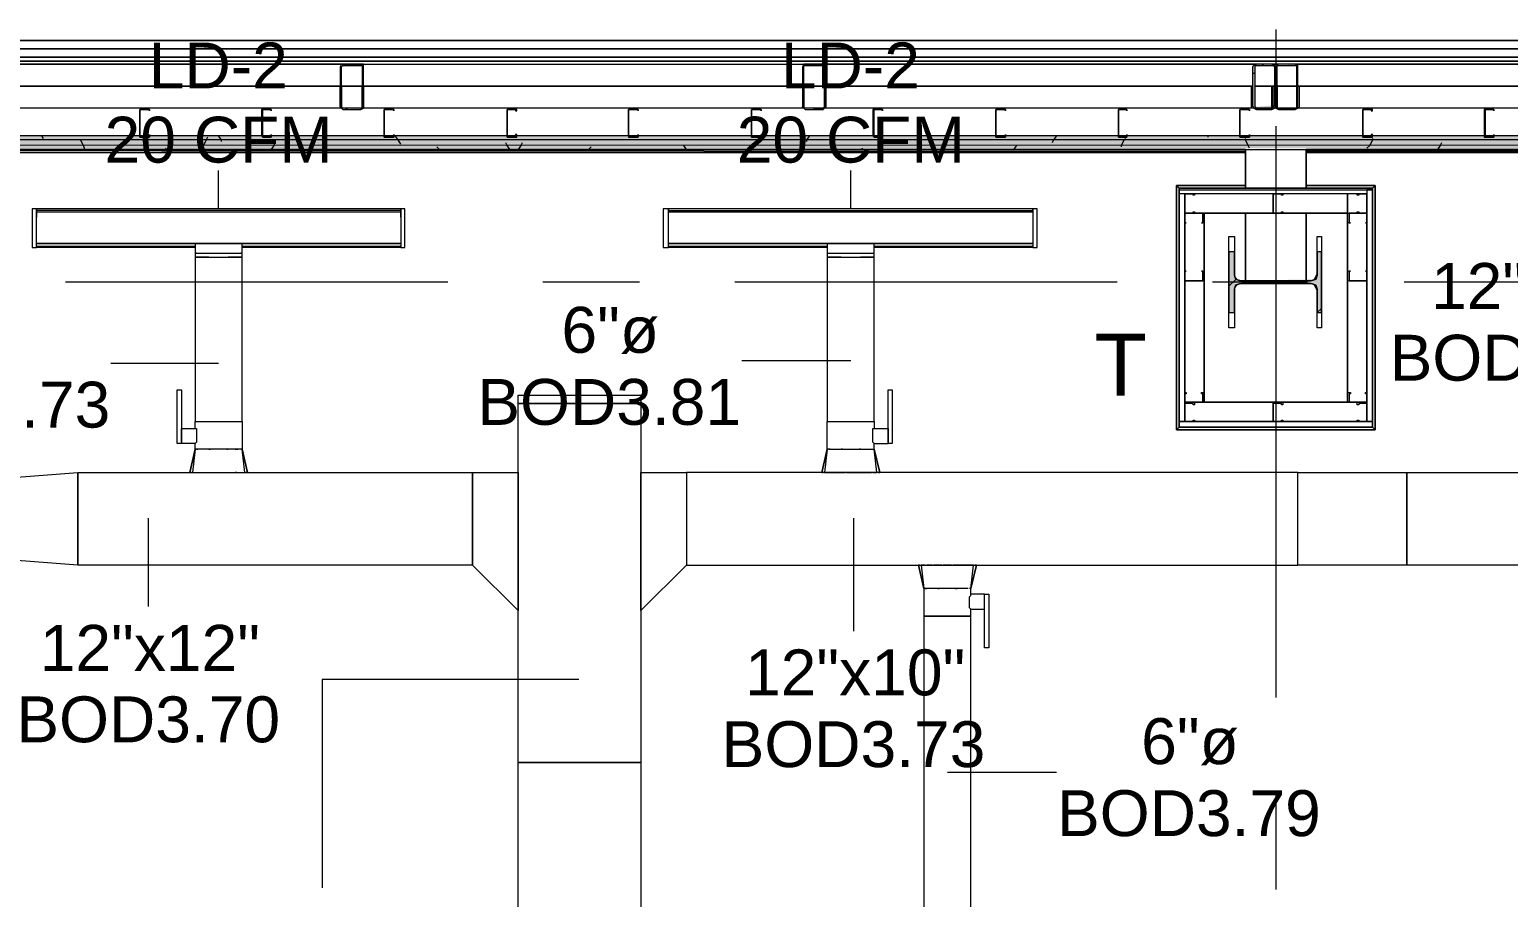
# Model space of a CAD drawing. Header units: metres. Extents: x 98 to 337, y -7 to 53.
# Drawn here: x 149.78 to 154.689, y 46.798 to 49.679 of the extents above; entities that cross this region are included whole.
import ezdxf

# ---------------------------------------------------------------- set-up
doc = ezdxf.new("R2010")
doc.units = ezdxf.units.M
doc.layers.add('HVAC - Ductos', color=5, linetype='Continuous', lineweight=0)
doc.layers.add('PDF_Text', color=7, linetype='Continuous', lineweight=0)
doc.layers.add('PDF_Geometry', color=7, linetype='Continuous', lineweight=0, true_color=0xaaaaaa)
doc.layers.add('PDF_Solid Fills', color=7, linetype='Continuous', lineweight=0, true_color=0xffffff)
doc.styles.add('PDF Helvetica', font='')
doc.styles.get('PDF Helvetica').set_extended_font_data('Helvetica')

msp = doc.modelspace()

# ---------------------------------------------------------------- hatches: boundary and pattern name
at = {"layer": 'PDF_Solid Fills', "lineweight": 0, "transparency": 33554559}
h = msp.add_hatch(color=256, dxfattribs=at)
h.paths.add_polyline_path([(150.8843, 49.5557), (150.8843, 49.4183), (150.8888, 49.5557)])
h.paths.add_polyline_path([(150.8155, 49.5557), (150.811, 49.5557), (150.811, 49.4228)])
h.paths.add_polyline_path([(150.8888, 49.5603), (150.8888, 49.5649), (150.8843, 49.5649)])
h.paths.add_polyline_path([(150.8797, 49.5603), (150.8797, 49.5649), (150.8155, 49.5649)])
h.paths.add_polyline_path([(150.8797, 49.4137), (150.8797, 49.4183), (150.8201, 49.4183)])
h.paths.add_polyline_path([(150.8201, 49.4183), (150.8201, 49.4228), (150.8155, 49.4228)])
h = msp.add_hatch(color=256, dxfattribs=at)
h.paths.add_polyline_path([(152.355, 49.5649), (152.4237, 49.5603), (152.4237, 49.5649)])
h.paths.add_polyline_path([(152.4146, 49.4137), (152.4146, 49.4183), (152.355, 49.4183)])
h.paths.add_polyline_path([(152.3504, 49.5557), (152.3459, 49.5557), (152.3459, 49.4228)])
h.paths.add_polyline_path([(152.4192, 49.4228), (152.4146, 49.4228), (152.4192, 49.4183)])
h.paths.add_polyline_path([(152.4237, 49.5557), (152.4192, 49.5557), (152.4192, 49.4228), (152.4237, 49.5544)])
for points in [[(153.8394, 49.4274), (153.844, 49.4274), (153.844, 49.4183), (153.8532, 49.4183), (153.9037, 49.4137), (153.9037, 49.4183), (153.9128, 49.4228), (153.9173, 49.5595), (153.9173, 49.5603), (153.9128, 49.5603), (153.9082, 49.4274), (153.8486, 49.4228), (153.8486, 49.5603), (153.9128, 49.5649), (153.844, 49.5649), (153.8394, 49.5603)], [(158.9939, 49.3266), (142.4356, 49.3312), (105.9562, 49.3312), (105.9562, 49.3175), (158.9939, 49.3175)], [(158.9801, 49.2946), (158.9801, 49.3175), (105.9562, 49.3175), (105.9562, 49.2992), (158.9618, 49.2992)], [(105.9562, 49.2854), (158.9573, 49.2854), (158.9618, 49.2808), (158.9618, 49.2808), (158.9618, 49.2992), (105.9562, 49.2992)], [(153.7799, 48.8639), (153.7799, 48.9418), (153.7616, 48.9418), (153.7616, 48.7402), (153.7799, 48.7402), (153.7799, 48.8226), (153.7845, 48.8364), (154.0502, 48.8364), (154.0548, 48.8318), (154.0548, 48.7402), (154.0686, 48.7402), (154.0686, 48.9418), (154.0548, 48.9418), (154.0502, 48.8548), (154.0365, 48.8502), (153.7983, 48.8456), (153.7983, 48.8502), (153.7845, 48.8502), (153.7845, 48.8639)]]:
    msp.add_hatch(color=256, dxfattribs=at).paths.add_polyline_path(points)
h = msp.add_hatch(color=256, dxfattribs=at)
h.paths.add_polyline_path([(153.9861, 49.5649), (153.9907, 49.5603), (153.9907, 49.5649)])
h.paths.add_polyline_path([(153.9219, 49.5557), (153.9174, 49.5557), (153.9174, 49.4183)])
h.paths.add_polyline_path([(153.9907, 49.5557), (153.9861, 49.5557), (153.9861, 49.4183), (153.9907, 49.5554)])
h.paths.add_polyline_path([(153.9815, 49.5603), (153.9815, 49.5649), (153.9265, 49.5649)])
h.paths.add_polyline_path([(153.9219, 49.5603), (153.9219, 49.5649), (153.9174, 49.5649)])
h.paths.add_polyline_path([(153.9815, 49.4137), (153.9815, 49.4183), (153.9265, 49.4183)])

# ---------------------------------------------------------------- linework, layer by layer
at = {"layer": 'HVAC - Ductos', "lineweight": 0}
for points in [[(149.7892, 49.0839), (149.7892, 48.9555), (149.803, 48.9555), (149.803, 49.0839)], [(151.0126, 48.9692), (149.803, 48.9692), (151.0126, 48.9692), (149.803, 48.9692), (149.803, 49.0747), (151.0126, 49.0747)], [(151.0263, 49.0839), (151.0126, 49.0839), (151.0126, 48.9555), (151.0263, 48.9555)], [(151.8831, 49.0839), (151.8831, 48.9555), (151.9014, 48.9555), (151.9014, 49.0839)], [(153.111, 48.9692), (151.9014, 48.9692), (153.111, 48.9692), (151.9014, 48.9692), (151.9014, 49.0747), (153.111, 49.0747)], [(153.1248, 49.0839), (153.111, 49.0839), (153.111, 48.9555), (153.1248, 48.9555)], [(150.4857, 48.9692), (150.4811, 48.9692), (150.4719, 48.9692), (150.4628, 48.9692), (150.4444, 48.9692), (150.4261, 48.9692), (150.4078, 48.9692), (150.3894, 48.9692), (150.3711, 48.9692), (150.3528, 48.9692), (150.3436, 48.9692), (150.3345, 48.9692), (150.3299, 48.9692), (150.3299, 48.9372), (150.3299, 48.9235), (150.339, 48.9235), (150.3528, 48.9235), (150.3803, 48.9235), (150.4078, 48.9235), (150.4353, 48.9235), (150.4628, 48.9235), (150.4765, 48.9235), (150.4857, 48.9235), (150.4857, 48.9372)], [(152.5841, 48.9692), (152.5795, 48.9692), (152.5704, 48.9692), (152.5612, 48.9692), (152.5428, 48.9692), (152.5246, 48.9692), (152.5062, 48.9692), (152.4879, 48.9692), (152.4695, 48.9692), (152.4512, 48.9692), (152.4375, 48.9692), (152.4329, 48.9692), (152.4283, 48.9692), (152.4283, 48.9372), (152.4283, 48.9235), (152.4375, 48.9235), (152.4512, 48.9235), (152.4787, 48.9235), (152.5062, 48.9235), (152.5337, 48.9235), (152.5612, 48.9235), (152.575, 48.9235), (152.5841, 48.9235), (152.5841, 48.9372)], [(151.402, 47.2466), (151.402, 48.4378), (151.8098, 48.4378), (151.8098, 47.2466)], [(150.339, 48.2866), (150.3345, 48.2866)], [(150.3803, 48.2866), (150.3757, 48.2866)], [(150.4398, 48.2866), (150.4353, 48.2866)], [(150.4719, 48.2866), (150.4628, 48.2866)], [(152.41, 48.2088), (152.4283, 48.2866), (152.41, 48.2088), (152.4146, 48.2088)], [(152.4787, 48.2866), (152.4741, 48.2866)], [(152.5383, 48.2866), (152.5337, 48.2866)], [(149.9405, 48.2088), (151.2508, 48.2088), (151.402, 48.2088), (151.402, 47.7506), (151.2508, 47.9017), (151.2508, 48.2088), (151.2508, 47.9017), (149.9405, 47.9017), (149.9405, 48.2088), (149.9405, 47.9017), (149.5785, 47.9293), (149.5785, 48.1812)], [(150.3116, 48.2088), (150.3162, 48.2088)], [(151.961, 47.9017), (153.9907, 47.9017), (153.9907, 48.2088), (151.961, 48.2088), (151.961, 47.9017), (151.8098, 47.7506), (151.8098, 48.2088), (151.961, 48.2088)], [(152.5978, 48.2088), (152.6024, 48.2088)], [(153.9907, 47.9017), (153.9907, 48.2088), (154.3526, 48.2088), (154.3526, 47.9017)], [(152.9231, 47.9017), (152.9185, 47.9017)], [(152.7536, 47.8239), (152.7582, 47.8239)], [(152.7949, 47.8239), (152.7995, 47.8239)], [(152.8544, 47.8239), (152.859, 47.8239)], [(151.402, 45.423), (151.402, 47.2466), (151.8098, 47.2466), (151.8098, 45.423)]]:
    msp.add_lwpolyline(points, close=True, dxfattribs=at)
for points in [[(151.0126, 49.0701), (151.0126, 49.0655), (151.0126, 49.0563), (151.0126, 49.0609), (151.0126, 49.0655), (151.0126, 49.0839), (151.0126, 49.0793), (149.803, 49.0793), (149.803, 49.0839), (149.803, 49.0655), (149.803, 49.0609), (149.803, 49.0563), (149.803, 49.0655), (149.803, 49.0701)], [(151.0126, 49.0839), (149.803, 49.0839)], [(151.9014, 49.0563), (151.9014, 49.0609), (151.9014, 49.0655), (151.9014, 49.0839), (151.9014, 49.0793), (153.111, 49.0793), (153.111, 49.0839), (153.111, 49.0655), (153.111, 49.0609), (153.111, 49.0563)], [(153.111, 49.0839), (151.9014, 49.0839)], [(151.9014, 49.0609), (151.9014, 49.0655), (151.9014, 49.0701)], [(153.111, 49.0701), (153.111, 49.0655), (153.111, 49.0609)], [(149.803, 49.0243), (149.803, 49.0289)], [(149.803, 49.0105), (149.803, 49.0197)], [(151.0126, 49.0289), (151.0126, 49.0243)], [(151.0126, 49.0197), (151.0126, 49.0105)], [(151.9014, 49.0243), (151.9014, 49.0289)], [(151.9014, 49.0105), (151.9014, 49.0197)], [(153.111, 49.0289), (153.111, 49.0243)], [(153.111, 49.0197), (153.111, 49.0105)], [(150.3299, 48.9555), (149.803, 48.9555), (149.803, 48.9601), (149.803, 48.9784), (149.803, 48.9876)], [(149.803, 48.9738), (149.803, 48.9784), (149.803, 48.983)], [(149.803, 48.9601), (150.3299, 48.9601)], [(151.0126, 48.9876), (151.0126, 48.9784), (151.0126, 48.9601), (151.0126, 48.9555), (150.4857, 48.9555)], [(150.4857, 48.9601), (151.0126, 48.9601)], [(151.0126, 48.983), (151.0126, 48.9784), (151.0126, 48.9738)], [(152.4283, 48.9555), (151.9014, 48.9555), (151.9014, 48.9601), (151.9014, 48.9784), (151.9014, 48.9876)], [(151.9014, 48.9738), (151.9014, 48.9784), (151.9014, 48.983)], [(151.9014, 48.9601), (152.4283, 48.9601)], [(153.111, 48.9876), (153.111, 48.9784), (153.111, 48.9601), (153.111, 48.9555), (152.5841, 48.9555)], [(152.5841, 48.9601), (153.111, 48.9601)], [(153.111, 48.983), (153.111, 48.9784), (153.111, 48.9738)], [(150.3757, 48.9235), (150.3711, 48.9235), (150.3528, 48.9235), (150.3436, 48.9235), (150.339, 48.9235), (150.3345, 48.9235), (150.3299, 48.9235), (150.3299, 48.3783), (150.3345, 48.3783), (150.3436, 48.3783), (150.3528, 48.3783), (150.3711, 48.3783), (150.3894, 48.3783), (150.4078, 48.3783), (150.4261, 48.3783), (150.4444, 48.3783), (150.4628, 48.3783), (150.4719, 48.3783), (150.4811, 48.3783), (150.4857, 48.3783), (150.4857, 48.2866), (150.4811, 48.2866), (150.4765, 48.2866), (150.4719, 48.2866), (150.4628, 48.2866), (150.4444, 48.2866), (150.4261, 48.2866), (150.4078, 48.2866), (150.3894, 48.2866), (150.3711, 48.2866), (150.3528, 48.2866), (150.3436, 48.2866), (150.339, 48.2866), (150.3345, 48.2866), (150.3299, 48.2866), (150.3299, 48.305), (150.2841, 48.305), (150.2703, 48.305), (150.2703, 48.4837), (150.2841, 48.4837), (150.2841, 48.305)], [(150.2841, 48.3095), (150.2841, 48.3141), (150.2841, 48.3187), (150.2841, 48.3278), (150.2841, 48.3324), (150.2841, 48.337), (150.2841, 48.3462), (150.2841, 48.3508), (150.2841, 48.3553), (150.3299, 48.3553), (150.3299, 48.3783), (150.3345, 48.3783), (150.3436, 48.3783), (150.3528, 48.3783), (150.3711, 48.3783), (150.3894, 48.3783), (150.4078, 48.3783), (150.4261, 48.3783), (150.4444, 48.3783), (150.4628, 48.3783), (150.4719, 48.3783), (150.4811, 48.3783), (150.4857, 48.3783), (150.4857, 48.9235), (150.4811, 48.9235), (150.4765, 48.9235), (150.4719, 48.9235), (150.4628, 48.9235), (150.4444, 48.9235), (150.4398, 48.9235)], [(150.3345, 48.9372), (150.3299, 48.9372)], [(150.3299, 48.9372), (150.3345, 48.9372), (150.3528, 48.9372), (150.3803, 48.9372), (150.4078, 48.9372), (150.4398, 48.9372), (150.4628, 48.9372), (150.4811, 48.9372), (150.4857, 48.9372)], [(150.3803, 48.9235), (150.3894, 48.9235), (150.4078, 48.9235), (150.4261, 48.9235), (150.4353, 48.9235)], [(150.4857, 48.9372), (150.4811, 48.9372)], [(152.4283, 48.9372), (152.4329, 48.9372), (152.4512, 48.9372), (152.4741, 48.9372), (152.5062, 48.9372), (152.5337, 48.9372), (152.5612, 48.9372), (152.5795, 48.9372), (152.5841, 48.9372)], [(152.4741, 48.9235), (152.4695, 48.9235), (152.4512, 48.9235), (152.4375, 48.9235), (152.4329, 48.9235), (152.4283, 48.9235), (152.4283, 48.3783), (152.4329, 48.3783), (152.4375, 48.3783), (152.4512, 48.3783), (152.4695, 48.3783), (152.4879, 48.3783), (152.5062, 48.3783), (152.5246, 48.3783), (152.5428, 48.3783), (152.5612, 48.3783), (152.5704, 48.3783), (152.5795, 48.3783), (152.5841, 48.3783), (152.5841, 48.3553), (152.6299, 48.3553), (152.6299, 48.3508), (152.6299, 48.3462), (152.6299, 48.337), (152.6299, 48.3324), (152.6299, 48.3278), (152.6299, 48.3187), (152.6299, 48.3141), (152.6299, 48.3095)], [(152.4329, 48.2866), (152.4375, 48.2866), (152.4329, 48.2866), (152.4283, 48.2866), (152.4283, 48.3783), (152.4329, 48.3783), (152.4375, 48.3783), (152.4512, 48.3783), (152.4695, 48.3783), (152.4879, 48.3783), (152.5062, 48.3783), (152.5246, 48.3783), (152.5428, 48.3783), (152.5612, 48.3783), (152.5704, 48.3783), (152.5795, 48.3783), (152.5841, 48.3783), (152.5841, 48.9235), (152.5795, 48.9235), (152.575, 48.9235), (152.5704, 48.9235), (152.5612, 48.9235), (152.5428, 48.9235), (152.5383, 48.9235)], [(152.4787, 48.9235), (152.4879, 48.9235), (152.5062, 48.9235), (152.5246, 48.9235), (152.5337, 48.9235)], [(152.4375, 48.2866), (152.4512, 48.2866), (152.4695, 48.2866), (152.4879, 48.2866), (152.5062, 48.2866), (152.5246, 48.2866), (152.5428, 48.2866), (152.5612, 48.2866), (152.5704, 48.2866), (152.575, 48.2866), (152.5795, 48.2866), (152.5841, 48.2866), (152.5841, 48.305), (152.6299, 48.305), (152.6299, 48.4837), (152.6436, 48.4837), (152.6436, 48.305), (152.6299, 48.305)], [(150.3299, 48.3553), (150.3345, 48.3553), (150.3345, 48.3508), (150.3345, 48.3462), (150.3345, 48.337), (150.3345, 48.3278), (150.3345, 48.3187), (150.3345, 48.3141), (150.3345, 48.3095), (150.3299, 48.305)], [(152.5841, 48.305), (152.5795, 48.3095), (152.5795, 48.3141), (152.5795, 48.3187), (152.5795, 48.3278), (152.5795, 48.337), (152.5795, 48.3462), (152.5795, 48.3508), (152.5795, 48.3553), (152.5841, 48.3553)], [(150.3116, 48.2088), (150.3299, 48.2866), (150.3116, 48.2088)], [(150.3299, 48.2866), (150.3208, 48.2088), (150.3253, 48.2088), (150.3345, 48.2088), (150.3528, 48.2088), (150.3574, 48.2088)], [(150.4261, 48.2088), (150.4307, 48.2088), (150.4398, 48.2088), (150.449, 48.2088), (150.4536, 48.2088), (150.4628, 48.2088), (150.4811, 48.2088), (150.4903, 48.2088), (150.4995, 48.2088), (150.504, 48.2088), (150.4857, 48.2866), (150.504, 48.2088), (150.4995, 48.2088)], [(150.4949, 48.2088), (150.4857, 48.2866)], [(152.4283, 48.2866), (152.4192, 48.2088), (152.4329, 48.2088), (152.4512, 48.2088), (152.4558, 48.2088), (152.4604, 48.2088), (152.4741, 48.2088), (152.4833, 48.2088), (152.4879, 48.2088)], [(152.5795, 48.2088), (152.5886, 48.2088), (152.5932, 48.2088), (152.5841, 48.2866)], [(152.6024, 48.2088), (152.5841, 48.2866), (152.6024, 48.2088)], [(150.362, 48.2088), (150.3666, 48.2088), (150.3757, 48.2088), (150.3848, 48.2088), (150.3894, 48.2088)], [(150.394, 48.2088), (150.3986, 48.2088), (150.4215, 48.2088)], [(150.4674, 48.2088), (150.4628, 48.2088)], [(152.4283, 48.2088), (152.4238, 48.2088)], [(152.4924, 48.2088), (152.5154, 48.2088), (152.52, 48.2088), (152.5246, 48.2088), (152.5383, 48.2088), (152.5474, 48.2088), (152.552, 48.2088), (152.5612, 48.2088), (152.575, 48.2088)], [(156.4694, 48.2088), (157.4407, 48.2088), (157.4407, 47.9017), (154.3526, 47.9017), (154.3526, 48.2088), (156.4052, 48.2088)], [(152.7536, 47.9017), (152.7444, 47.9017), (152.7398, 47.9017), (152.749, 47.8239), (152.7307, 47.9017), (152.7353, 47.9017), (152.7307, 47.9017), (152.749, 47.8239)], [(152.7765, 47.9017), (152.7719, 47.9017), (152.7582, 47.9017)], [(152.8086, 47.9017), (152.7949, 47.9017), (152.7857, 47.9017), (152.7811, 47.9017)], [(152.8407, 47.9017), (152.8177, 47.9017), (152.8132, 47.9017)], [(152.9048, 47.8239), (152.9139, 47.9017), (152.9002, 47.9017), (152.8819, 47.9017), (152.8727, 47.9017), (152.859, 47.9017), (152.8499, 47.9017), (152.8453, 47.9017)], [(152.9231, 47.9017), (152.9048, 47.8239), (152.9231, 47.9017)], [(152.8957, 47.8239), (152.8819, 47.8239), (152.8636, 47.8239), (152.8453, 47.8239), (152.8269, 47.8239), (152.8086, 47.8239), (152.7903, 47.8239), (152.7719, 47.8239), (152.7628, 47.8239), (152.7582, 47.8239), (152.7536, 47.8239), (152.749, 47.8239), (152.749, 47.7322), (152.7536, 47.7322), (152.7628, 47.7322), (152.7719, 47.7322), (152.7903, 47.7322), (152.8086, 47.7322), (152.8269, 47.7322), (152.8453, 47.7322), (152.8636, 47.7322), (152.8819, 47.7322), (152.8957, 47.7322), (152.9002, 47.7322), (152.9048, 47.7322), (152.9048, 47.7552), (152.9506, 47.7552), (152.9506, 47.7597), (152.9506, 47.7643), (152.9506, 47.7734), (152.9506, 47.778), (152.9506, 47.7826), (152.9506, 47.7918), (152.9506, 47.7964), (152.9506, 47.801)], [(152.9506, 47.8055), (152.9644, 47.8055), (152.9644, 47.6268), (152.9506, 47.6268), (152.9506, 47.8055), (152.9048, 47.8055), (152.9048, 47.8239), (152.9002, 47.8239)], [(152.9048, 47.7552), (152.9002, 47.7597), (152.9002, 47.7643), (152.9002, 47.7734), (152.9002, 47.7826), (152.9002, 47.7918), (152.9002, 47.7964), (152.9048, 47.801), (152.9048, 47.8055)], [(152.9048, 46.6692), (152.9048, 47.7322), (152.9002, 47.7322), (152.8957, 47.7322), (152.8819, 47.7322), (152.8636, 47.7322), (152.8453, 47.7322), (152.8269, 47.7322), (152.8086, 47.7322), (152.7903, 47.7322), (152.7719, 47.7322), (152.7628, 47.7322), (152.7536, 47.7322), (152.749, 47.7322), (152.749, 46.6692)]]:
    msp.add_lwpolyline(points, dxfattribs=at)
at = {"layer": 'PDF_Geometry', "lineweight": 0}
for points in [[(150.8522, 49.6428), (152.3825, 49.6428), (150.8522, 49.6428), (149.3173, 49.6428), (147.7825, 49.6428), (149.3173, 49.6428)], [(153.9174, 49.6428), (155.4477, 49.6428), (156.9825, 49.6428), (155.4477, 49.6428), (153.9174, 49.6428), (152.3825, 49.6428)], [(150.8522, 49.6153), (149.3173, 49.6153)], [(150.8522, 49.5878), (149.3173, 49.5878)], [(152.3825, 49.6153), (150.8522, 49.6153)], [(152.3825, 49.5878), (150.8522, 49.5878)], [(153.9174, 49.6153), (152.3825, 49.6153)], [(153.9174, 49.5878), (152.3825, 49.5878)], [(155.4477, 49.6153), (153.9174, 49.6153)], [(155.4477, 49.5878), (153.9174, 49.5878)], [(150.8522, 49.5741), (149.3173, 49.5741)], [(150.811, 49.4228), (150.8155, 49.4183), (150.8201, 49.4137), (150.8797, 49.4137), (150.8888, 49.4183), (150.8888, 49.4228), (150.8888, 49.5557), (150.8888, 49.5649), (150.8797, 49.5649), (150.8201, 49.5649), (150.8155, 49.5649), (150.811, 49.5557)], [(150.8797, 49.4183), (150.8201, 49.4183), (150.8155, 49.4228), (150.8155, 49.5557), (150.8201, 49.5603), (150.8797, 49.5603), (150.8843, 49.5603), (150.8843, 49.5557), (150.8843, 49.4228), (150.8843, 49.4183)], [(152.3825, 49.5741), (150.8522, 49.5741)], [(152.3459, 49.4228), (152.3504, 49.4183), (152.355, 49.4137), (152.4146, 49.4137), (152.4192, 49.4183), (152.4238, 49.4228), (152.4238, 49.5557), (152.4192, 49.5649), (152.4146, 49.5649), (152.355, 49.5649), (152.3504, 49.5649), (152.3459, 49.5557)], [(152.4146, 49.4183), (152.355, 49.4183), (152.3504, 49.4183), (152.3504, 49.4228), (152.3504, 49.5557), (152.3504, 49.5603), (152.355, 49.5603), (152.4146, 49.5603), (152.4192, 49.5557), (152.4192, 49.4228)], [(153.9174, 49.5741), (152.3825, 49.5741)], [(153.8532, 49.4137), (153.9037, 49.4137), (153.9128, 49.4183), (153.9174, 49.4274), (153.9174, 49.5557), (153.9128, 49.5603), (153.9037, 49.5649), (153.8532, 49.5649), (153.844, 49.5603), (153.8394, 49.5557), (153.8394, 49.4274), (153.844, 49.4183)], [(153.8532, 49.4183), (153.8486, 49.4228), (153.8486, 49.4274), (153.8486, 49.5557), (153.8486, 49.5603), (153.8532, 49.5603), (153.9037, 49.5603), (153.9082, 49.5603), (153.9128, 49.5557), (153.9128, 49.4274), (153.9082, 49.4228), (153.9037, 49.4183)], [(153.9174, 49.5649), (153.9037, 49.5649)], [(155.4477, 49.5741), (153.9174, 49.5741)], [(153.9265, 49.4137), (153.9815, 49.4137), (153.9907, 49.4183), (153.9907, 49.4228), (153.9907, 49.5557), (153.9907, 49.5649), (153.9815, 49.5649), (153.9265, 49.5649), (153.9174, 49.5649), (153.9174, 49.5557), (153.9174, 49.4228), (153.9174, 49.4183)], [(153.9265, 49.5649), (153.9174, 49.5649)], [(153.9265, 49.4183), (153.9219, 49.4183), (153.9219, 49.4228), (153.9219, 49.5557), (153.9219, 49.5603), (153.9265, 49.5603), (153.9815, 49.5603), (153.9861, 49.5603), (153.9861, 49.5557), (153.9861, 49.4228), (153.9861, 49.4183), (153.9815, 49.4183)], [(149.3953, 49.4916), (150.811, 49.4916)], [(150.8522, 49.4916), (150.8843, 49.4916), (150.8522, 49.4916), (150.8155, 49.4916)], [(150.8888, 49.4916), (152.3459, 49.4916)], [(152.3825, 49.4916), (152.4192, 49.4916), (152.3825, 49.4916), (152.3504, 49.4916)], [(152.4238, 49.4916), (153.8394, 49.4916)], [(153.8486, 49.4916), (153.9128, 49.4916)], [(153.9219, 49.4916), (153.9861, 49.4916)], [(153.9907, 49.4916), (155.411, 49.4916)], [(150.1787, 49.4137), (150.1466, 49.4137), (150.1466, 49.3266), (150.1466, 49.3221), (150.1787, 49.3221), (150.1787, 49.3312), (150.1787, 49.3221), (150.1466, 49.3221), (150.1466, 49.3266), (150.1466, 49.4137), (150.1787, 49.4137), (150.1787, 49.4092)], [(150.5819, 49.4137), (150.5544, 49.4137), (150.5498, 49.4137), (150.5498, 49.3266), (150.5544, 49.3221), (150.5819, 49.3221), (150.5819, 49.3312), (150.5819, 49.3221), (150.5544, 49.3221), (150.5544, 49.3266), (150.5544, 49.4137), (150.5819, 49.4137), (150.5819, 49.4092)], [(150.9896, 49.4137), (150.9622, 49.4137), (150.9576, 49.4137), (150.9576, 49.3266), (150.9576, 49.3221), (150.9622, 49.3221), (150.9896, 49.3221), (150.9896, 49.3312), (150.9896, 49.3221), (150.9622, 49.3221), (150.9576, 49.3221), (150.9576, 49.3266), (150.9576, 49.4137), (150.9622, 49.4137), (150.9896, 49.4137), (150.9896, 49.4092)], [(151.3974, 49.4137), (151.3653, 49.4137), (151.3653, 49.3266), (151.3653, 49.3221), (151.3974, 49.3221), (151.3974, 49.3312), (151.3928, 49.3312), (151.3928, 49.3221), (151.3653, 49.3221), (151.3653, 49.3266), (151.3653, 49.4137), (151.3928, 49.4137), (151.3928, 49.4092), (151.3974, 49.4092)], [(151.8006, 49.4137), (151.7731, 49.4137), (151.7685, 49.4137), (151.7685, 49.3266), (151.7685, 49.3221), (151.7731, 49.3221), (151.8006, 49.3221), (151.8006, 49.3312), (151.8006, 49.3221), (151.7731, 49.3221), (151.7685, 49.3266), (151.7685, 49.4137), (151.7731, 49.4137), (151.8006, 49.4137), (151.8006, 49.4092)], [(152.2084, 49.4137), (152.1763, 49.4137), (152.1763, 49.3266), (152.1763, 49.3221), (152.2084, 49.3221), (152.2084, 49.3312), (152.2084, 49.3221), (152.1763, 49.3221), (152.1763, 49.3266), (152.1763, 49.4137), (152.2084, 49.4137), (152.2084, 49.4092)], [(152.6116, 49.4137), (152.5841, 49.4137), (152.5795, 49.4137), (152.5795, 49.3266), (152.5841, 49.3221), (152.6116, 49.3221), (152.6116, 49.3312), (152.6116, 49.3221), (152.5841, 49.3221), (152.5841, 49.3266), (152.5841, 49.4137), (152.6116, 49.4137), (152.6116, 49.4092)], [(153.0193, 49.4137), (152.9873, 49.4137), (152.9873, 49.3266), (152.9873, 49.3221), (153.0193, 49.3221), (153.0193, 49.3312), (153.0193, 49.3221), (152.9873, 49.3221), (152.9873, 49.3266), (152.9873, 49.4137), (153.0193, 49.4137), (153.0193, 49.4092)], [(153.4225, 49.4137), (153.3951, 49.4137), (153.3951, 49.3266), (153.3951, 49.3221), (153.4225, 49.3221), (153.4225, 49.3312), (153.4225, 49.3221), (153.3951, 49.3221), (153.3951, 49.3266), (153.3951, 49.4137), (153.4225, 49.4137), (153.4225, 49.4092)], [(153.8303, 49.4137), (153.8028, 49.4137), (153.7983, 49.4137), (153.7983, 49.3266), (153.7983, 49.3221), (153.8028, 49.3221), (153.8303, 49.3221), (153.8303, 49.3312), (153.8303, 49.3221), (153.8028, 49.3221), (153.7983, 49.3221), (153.7983, 49.3266), (153.7983, 49.4137), (153.8028, 49.4137), (153.8303, 49.4137), (153.8303, 49.4092)], [(154.2381, 49.4137), (154.206, 49.4137), (154.206, 49.3266), (154.206, 49.3221), (154.2381, 49.3221), (154.2381, 49.3312), (154.2335, 49.3312), (154.2335, 49.3221), (154.206, 49.3221), (154.206, 49.3266), (154.206, 49.4137), (154.2335, 49.4137), (154.2335, 49.4092), (154.2381, 49.4092)], [(154.6413, 49.4137), (154.6138, 49.4137), (154.6092, 49.4137), (154.6092, 49.3266), (154.6092, 49.3221), (154.6138, 49.3221), (154.6413, 49.3221), (154.6413, 49.3312), (154.6413, 49.3221), (154.6138, 49.3221), (154.6138, 49.3266), (154.6138, 49.4137), (154.6413, 49.4137), (154.6413, 49.4092)], [(144.8227, 49.2717), (153.8166, 49.2717)], [(144.8227, 49.2717), (153.8166, 49.2717)], [(153.8166, 49.2808), (153.8166, 49.1525)], [(154.0181, 49.2808), (154.0181, 49.1525)], [(158.412, 49.2763), (154.0181, 49.2763)], [(154.0181, 49.2717), (158.412, 49.2717)], [(154.0181, 49.2717), (158.412, 49.2717)], [(154.2472, 48.3508), (154.2472, 49.1617), (154.2472, 49.1571), (154.2426, 49.1571), (154.2381, 49.1525), (154.0181, 49.1525), (154.2381, 49.1525), (154.2426, 49.1571), (154.2472, 49.1571), (154.2472, 49.1617), (154.2472, 49.1571), (154.2426, 49.1571), (154.2381, 49.1525), (154.0181, 49.1525), (154.2381, 49.1525), (154.2381, 48.3599), (154.2381, 49.1525), (154.2426, 49.1571), (154.2472, 49.1571), (154.2472, 49.1617), (154.2472, 48.3508), (153.5875, 48.3508), (153.5875, 49.1617), (153.5875, 49.1571), (153.5921, 49.1571), (153.5966, 49.1525), (153.5966, 48.3599), (153.5966, 49.1525), (153.5921, 49.1571), (153.5875, 49.1571), (153.5875, 49.1617), (153.5875, 48.3508)], [(153.8166, 49.1617), (153.5875, 49.1617), (153.8166, 49.1617), (153.5875, 49.1617), (153.5875, 49.1571), (153.5921, 49.1571), (153.5966, 49.1525), (153.8166, 49.1525), (153.5966, 49.1525), (153.5921, 49.1571), (153.5875, 49.1571), (153.5875, 49.1617)], [(153.8166, 49.1525), (153.5966, 49.1525)], [(154.2381, 49.1479), (154.2381, 49.1525), (153.5966, 49.1525), (153.5966, 49.1479)], [(154.2198, 49.1479), (154.2198, 49.1342), (153.5966, 49.1342), (153.5966, 49.1479), (154.2198, 49.1479), (154.2198, 48.3783), (154.2381, 48.3783), (153.5966, 48.3783), (153.5966, 48.3599), (154.2381, 48.3599), (154.2381, 48.3783), (154.2381, 49.1479)], [(154.2381, 49.1525), (154.0181, 49.1525)], [(154.2381, 49.1525), (154.0181, 49.1525)], [(153.615, 49.0701), (153.615, 49.0747), (153.615, 49.1342), (153.647, 49.1342), (153.647, 49.1297), (153.6425, 49.1297), (153.6425, 49.1342), (153.615, 49.1342), (153.615, 49.0747), (153.615, 49.0701), (153.6425, 49.0701), (153.6425, 49.0747), (153.647, 49.0747), (153.647, 49.0701)], [(153.6791, 49.0701), (154.1556, 49.0701), (154.1556, 49.1342), (153.615, 49.1342), (153.615, 49.0701)], [(153.9082, 49.0701), (153.9082, 49.0747), (153.9082, 49.1342), (153.9403, 49.1342), (153.9403, 49.1297), (153.9357, 49.1297), (153.9357, 49.1342), (153.9082, 49.1342), (153.9082, 49.0747), (153.9082, 49.0701), (153.9357, 49.0701), (153.9357, 49.0747), (153.9403, 49.0747), (153.9403, 49.0701)], [(154.1556, 49.0701), (154.1556, 48.4424), (154.2198, 48.4424), (154.2198, 49.1342), (154.1556, 49.1342)], [(154.2198, 49.1342), (154.2198, 49.0747), (154.2198, 49.0701), (154.1877, 49.0701), (154.1877, 49.0747), (154.1923, 49.0747), (154.1923, 49.0701), (154.2198, 49.0701), (154.2198, 49.0747), (154.2198, 49.1342), (154.1923, 49.1342), (154.1923, 49.1297), (154.1877, 49.1297), (154.1877, 49.1342)], [(153.615, 49.0701), (153.6746, 49.0701), (153.6791, 49.0701), (153.6791, 49.038), (153.67, 49.038), (153.6746, 49.038), (153.6746, 49.0701), (153.615, 49.0701), (153.615, 49.038)], [(153.615, 48.4424), (153.6791, 48.4424), (153.6791, 49.0701), (153.615, 49.0701)], [(153.6791, 48.4424), (154.1556, 48.4424), (154.1556, 49.0701), (153.6791, 49.0701)], [(154.1556, 49.0701), (154.1602, 49.0701), (154.2198, 49.0701), (154.2198, 49.038), (154.2152, 49.038), (154.2198, 49.038), (154.2198, 49.0701), (154.1602, 49.0701), (154.1602, 49.038), (154.1648, 49.038), (154.1556, 49.038)], [(153.6196, 49.038), (153.615, 49.038)], [(154.0548, 48.7402), (154.0686, 48.7402), (154.0686, 48.9418), (154.0548, 48.9418), (154.0548, 48.8639), (154.0502, 48.8502), (154.0365, 48.8456), (153.7983, 48.8456), (153.7845, 48.8502), (153.7799, 48.8639), (153.7799, 48.9418), (153.7616, 48.9418), (153.7616, 48.7402), (153.7799, 48.7402), (153.7799, 48.8181), (153.7845, 48.8318), (153.7983, 48.8364), (154.0365, 48.8364), (154.0502, 48.8318), (154.0548, 48.8181)], [(153.6791, 48.8502), (153.6791, 48.8456), (153.6746, 48.8456), (153.615, 48.8456), (153.615, 48.8502), (153.615, 48.8776), (153.6196, 48.8776), (153.615, 48.8776), (153.615, 48.8502), (153.615, 48.8456), (153.6746, 48.8456), (153.6746, 48.8502), (153.6746, 48.8776), (153.67, 48.8776), (153.6791, 48.8776)], [(154.2198, 48.8502), (154.2198, 48.8456), (154.1602, 48.8456), (154.1556, 48.8456), (154.1556, 48.8502), (154.1556, 48.8776), (154.1648, 48.8776), (154.1602, 48.8776), (154.1602, 48.8502), (154.1602, 48.8456), (154.2198, 48.8456), (154.2198, 48.8502), (154.2198, 48.8776)], [(154.2152, 48.8776), (154.2198, 48.8776)], [(151.8098, 48.4378), (151.402, 48.4378), (151.402, 48.4653), (151.8098, 48.4653)], [(153.6791, 48.4424), (153.6746, 48.4424), (153.615, 48.4424), (153.615, 48.4745), (153.6196, 48.4745), (153.6196, 48.4699), (153.615, 48.4699), (153.615, 48.4424), (153.6746, 48.4424), (153.6746, 48.4699), (153.67, 48.4699), (153.67, 48.4745), (153.6791, 48.4745)], [(154.2198, 48.4424), (154.1602, 48.4424), (154.1556, 48.4424), (154.1556, 48.4745), (154.1648, 48.4745), (154.1648, 48.4699), (154.1602, 48.4699), (154.1602, 48.4424), (154.2198, 48.4424), (154.2198, 48.4699), (154.2152, 48.4699), (154.2152, 48.4745), (154.2198, 48.4745)], [(153.615, 48.3783), (153.615, 48.4378), (153.615, 48.4424), (153.647, 48.4424), (153.647, 48.4332), (153.6425, 48.4332), (153.6425, 48.4378), (153.615, 48.4378), (153.615, 48.3783), (153.6425, 48.3783), (153.6425, 48.3828), (153.647, 48.3828), (153.647, 48.3783)], [(154.1556, 48.4424), (153.6791, 48.4424), (153.615, 48.4424), (153.615, 48.3783), (154.2198, 48.3783), (154.2198, 48.4424)], [(153.9082, 48.3783), (153.9082, 48.4378), (153.9082, 48.4424), (153.9403, 48.4424), (153.9403, 48.4332), (153.9357, 48.4332), (153.9357, 48.4378), (153.9082, 48.4378), (153.9082, 48.3783), (153.9357, 48.3783), (153.9357, 48.3828), (153.9403, 48.3828), (153.9403, 48.3783)], [(154.2198, 48.4424), (154.2198, 48.4378), (154.2198, 48.3783), (154.1877, 48.3783), (154.1877, 48.3828), (154.1923, 48.3828), (154.1923, 48.3783), (154.2198, 48.3783), (154.2198, 48.4378), (154.1923, 48.4378), (154.1923, 48.4332), (154.1877, 48.4332), (154.1877, 48.4424)], [(154.2381, 48.3599), (153.5966, 48.3599), (153.5921, 48.3553), (153.5875, 48.3508), (154.2472, 48.3508), (154.2426, 48.3553)], [(153.5966, 48.3599), (154.2381, 48.3599)], [(153.5966, 48.3599), (154.2381, 48.3599)]]:
    msp.add_lwpolyline(points, close=True, dxfattribs=at)
for points in [[(150.8888, 49.6428), (150.811, 49.6428)], [(152.4192, 49.6428), (152.3459, 49.6428)], [(153.954, 49.6428), (153.8761, 49.6428)], [(153.9174, 49.6795), (153.9174, 49.519)], [(150.8201, 49.5649), (149.3815, 49.5649), (150.8522, 49.5649), (152.3825, 49.5649), (153.8532, 49.5649), (152.4146, 49.5649)], [(150.8568, 49.5603), (150.8614, 49.5649)], [(150.8797, 49.5649), (152.355, 49.5649)], [(152.3459, 49.5466), (152.3504, 49.5512)], [(152.3641, 49.5603), (152.3687, 49.5649)], [(153.8394, 49.5328), (153.8486, 49.5374)], [(153.8715, 49.5603), (153.8761, 49.5649)], [(155.4202, 49.5649), (153.9815, 49.5649), (155.4477, 49.5649), (156.9825, 49.5649), (158.5128, 49.5649), (159.2917, 49.5649), (159.2322, 49.5649)], [(153.9861, 49.5557), (153.9907, 49.5603)], [(150.811, 49.519), (150.8155, 49.5236)], [(150.8155, 49.4183), (150.811, 49.4228), (150.811, 49.4916)], [(150.8155, 49.4916), (150.8155, 49.4228), (150.8201, 49.4183)], [(150.8797, 49.4183), (150.8843, 49.4183), (150.8843, 49.4228), (150.8843, 49.4916)], [(150.8888, 49.4916), (150.8888, 49.4228), (150.8888, 49.4183)], [(152.3459, 49.4916), (152.3459, 49.4228), (152.3504, 49.4274)], [(152.3504, 49.4916), (152.3504, 49.4228), (152.3504, 49.4183), (152.355, 49.4183)], [(152.3825, 49.4183), (152.4146, 49.4183), (152.4192, 49.4183), (152.4192, 49.4228), (152.4192, 49.4916)], [(152.4192, 49.4962), (152.4238, 49.5008)], [(152.4238, 49.4916), (152.4238, 49.4228), (152.4192, 49.4183)], [(153.8349, 49.4916), (153.8349, 49.4274), (153.8349, 49.4183)], [(153.8394, 49.4916), (153.8394, 49.4274), (153.8394, 49.4228)], [(153.8486, 49.4137), (153.8532, 49.4183), (153.8991, 49.4183), (153.9037, 49.4183), (153.9037, 49.4228), (153.9037, 49.4274), (153.9037, 49.4916)], [(153.9082, 49.4228), (153.9082, 49.4274), (153.9082, 49.4916)], [(153.9128, 49.4779), (153.9174, 49.487)], [(153.9174, 49.4825), (153.9219, 49.487)], [(153.9219, 49.4916), (153.9219, 49.4228), (153.9219, 49.4183), (153.9265, 49.4183), (153.9861, 49.4183)], [(153.9907, 49.4183), (153.9953, 49.4228), (153.9953, 49.4916)], [(150.8843, 49.4687), (150.8888, 49.4733)], [(159.0855, 49.4137), (159.0855, 49.4183), (105.9562, 49.4228)], [(150.8293, 49.4137), (150.8339, 49.4183)], [(152.3459, 49.4183), (152.3459, 49.4228)], [(154.206, 49.3908), (154.206, 49.3954)], [(154.2244, 49.4137), (154.2289, 49.4137)], [(150.1466, 49.3542), (150.1466, 49.3588)], [(152.1763, 49.3725), (152.1763, 49.377)], [(153.9174, 49.3588), (153.9174, 48.8822)], [(158.9801, 37.1027), (158.9801, 49.2808), (158.9801, 49.2946), (158.9801, 49.3129), (105.9562, 49.3175)], [(158.9618, 37.1027), (158.9618, 49.2808), (158.9618, 49.2946), (105.9562, 49.2992)], [(150.5498, 49.3266), (150.1466, 49.3266), (149.7434, 49.3266)], [(149.8259, 49.3175), (149.8213, 49.3266)], [(149.9634, 49.2808), (149.9588, 49.2946), (149.9497, 49.3129)], [(150.3711, 49.3221), (150.3666, 49.3129), (150.3574, 49.2946), (150.3528, 49.29)], [(150.417, 49.3084), (150.417, 49.3129), (150.4078, 49.3266)], [(152.5795, 49.3266), (152.1763, 49.3266), (151.7685, 49.3266), (151.3653, 49.3266), (150.9576, 49.3266), (150.5544, 49.3266)], [(150.5957, 49.3084), (150.5911, 49.2946), (150.5819, 49.2808)], [(151.0126, 49.2992), (151.0034, 49.3129), (150.9942, 49.3266)], [(151.1409, 49.2808), (151.1317, 49.29)], [(151.3745, 49.2808), (151.3653, 49.2946), (151.3608, 49.3038)], [(151.4158, 49.3038), (151.4112, 49.2946), (151.402, 49.2808)], [(151.6448, 49.29), (151.6357, 49.2808)], [(151.961, 49.2808), (151.9518, 49.2946)], [(152.3687, 49.3266), (152.3596, 49.3129), (152.3596, 49.3084)], [(154.6092, 49.3266), (154.206, 49.3266), (153.7983, 49.3266), (153.3951, 49.3266), (152.9873, 49.3266), (152.5841, 49.3266)], [(153.056, 49.2946), (153.0468, 49.2808)], [(153.1888, 49.3266), (153.1797, 49.3129), (153.1751, 49.3038)], [(153.4179, 49.3175), (153.4134, 49.3129), (153.4042, 49.2946), (153.4042, 49.29)], [(153.6928, 49.3221), (153.6928, 49.3266)], [(153.8303, 49.2854), (153.8257, 49.2946), (153.8166, 49.3129), (153.8166, 49.3175)], [(154.2381, 49.3175), (154.2381, 49.3129), (154.2289, 49.2946), (154.2198, 49.2854)], [(154.4672, 49.3038), (154.4626, 49.2946), (154.4535, 49.2808)], [(155.4202, 49.3266), (155.017, 49.3266), (154.6138, 49.3266)], [(105.9562, 49.2854), (158.9481, 49.2808), (158.9481, 37.1027), (148.5247, 37.1027), (148.5247, 37.089), (158.9481, 37.089), (148.5247, 37.089), (148.5247, 37.1027), (158.9481, 37.1027)], [(144.8227, 49.2808), (153.8166, 49.2763)], [(153.8166, 49.2808), (144.8227, 49.2808)], [(144.8227, 49.2808), (153.8166, 49.2763)], [(153.8166, 49.2808), (144.8227, 49.2808)], [(150.2337, 49.2854), (150.2291, 49.2808)], [(152.5474, 49.2808), (152.5428, 49.2854)], [(158.412, 49.2808), (154.0181, 49.2808)], [(158.412, 49.2808), (154.0181, 49.2808)], [(150.4078, 49.0839), (150.4078, 49.2121)], [(152.5062, 49.0839), (152.5062, 49.2121)], [(153.5875, 48.3508), (153.5875, 49.1617)], [(153.5875, 49.1617), (153.5875, 48.3508)], [(153.8166, 49.1525), (153.5966, 49.1525), (153.8166, 49.1525)], [(153.5966, 49.1525), (154.1556, 49.1525)], [(153.5966, 49.1525), (153.5966, 49.0701)], [(153.5966, 49.1525), (153.5966, 48.3599), (153.5966, 49.1525)], [(153.5966, 49.1525), (153.5966, 48.3599), (153.5966, 49.1525)], [(153.5966, 49.1525), (153.5966, 48.3599)], [(153.5966, 48.3599), (153.5966, 49.1525)], [(153.8166, 49.1525), (153.5966, 49.1525), (153.8166, 49.1525)], [(153.5966, 49.1479), (153.5966, 48.3599), (153.5966, 49.1479)], [(154.2472, 49.1617), (154.0181, 49.1617)], [(154.0181, 49.1617), (154.2472, 49.1617)], [(154.2472, 49.1617), (154.0181, 49.1617)], [(154.0181, 49.1617), (154.2472, 49.1617)], [(154.2381, 49.1525), (154.1556, 49.1525)], [(154.2381, 48.3599), (154.2381, 49.1525), (154.2381, 48.3599)], [(154.2381, 49.1525), (154.2381, 48.4424)], [(154.2381, 48.3599), (154.2381, 49.1525), (154.2381, 48.3599)], [(154.2381, 48.3599), (154.2381, 49.1525)], [(154.2381, 49.1525), (154.2381, 48.3599)], [(154.2381, 48.3599), (154.2381, 49.1525), (154.2381, 48.3599)], [(154.2472, 49.1617), (154.2472, 48.3508)], [(154.2472, 48.3508), (154.2472, 49.1617)], [(153.615, 49.1342), (153.5966, 49.1342)], [(153.5966, 49.1342), (153.5966, 48.3783)], [(153.615, 48.3783), (153.615, 49.1342)], [(153.5966, 48.4424), (153.5966, 49.0701)], [(154.0181, 48.8456), (154.0181, 49.0701), (154.0181, 48.8456), (154.0319, 48.8456), (154.0457, 48.8502), (154.0502, 48.8593), (154.0548, 48.8685), (154.0548, 48.9922), (154.0686, 48.9922), (154.0686, 48.6898), (154.0548, 48.6898), (154.0548, 48.8135), (154.0502, 48.8226), (154.0457, 48.8318), (154.0319, 48.8364), (153.8028, 48.8364), (153.7891, 48.8318), (153.7799, 48.8226), (153.7799, 48.8135), (153.7799, 48.6898), (153.7616, 48.6898), (153.7616, 48.9922), (153.7799, 48.9922), (153.7799, 48.8685), (153.7799, 48.8593), (153.7891, 48.8502), (153.8028, 48.8456), (153.8166, 48.8456)], [(153.8166, 49.0701), (153.8166, 48.8456), (153.8166, 49.0701)], [(153.7616, 48.8272), (153.7845, 48.8502)], [(153.9174, 48.8822), (153.9174, 47.4619)], [(151.1683, 48.841), (149.8992, 48.841)], [(151.8052, 48.841), (151.4845, 48.841)], [(153.3905, 48.841), (152.1213, 48.841)], [(154.0227, 48.841), (153.7066, 48.841)], [(155.6126, 48.841), (154.3435, 48.841)], [(154.0548, 48.7402), (154.0686, 48.754)], [(150.4078, 48.5707), (150.0504, 48.5707)], [(152.5062, 48.5799), (152.1443, 48.5799)], [(153.5966, 48.4424), (153.5966, 48.3599)], [(154.2381, 48.3599), (154.2381, 48.4424)], [(153.5966, 48.3599), (153.5921, 48.3553), (153.5875, 48.3508)], [(153.5966, 48.3599), (153.5921, 48.3553), (153.5875, 48.3508)], [(153.5875, 48.3508), (153.5921, 48.3553), (153.5966, 48.3599)], [(153.5966, 48.3783), (153.615, 48.3783)], [(153.5966, 48.3599), (154.2381, 48.3599), (153.5966, 48.3599)], [(153.5966, 48.3599), (154.2381, 48.3599), (153.5966, 48.3599)], [(153.5966, 48.3599), (154.2381, 48.3599), (153.5966, 48.3599)], [(154.2472, 48.3508), (154.2426, 48.3553), (154.2381, 48.3599)], [(154.2472, 48.3508), (154.2426, 48.3553), (154.2381, 48.3599)], [(154.2381, 48.3599), (154.2426, 48.3553), (154.2472, 48.3508)], [(154.2472, 48.3508), (153.5875, 48.3508)], [(150.1741, 48.0575), (150.1741, 47.7643)], [(152.5154, 48.0575), (152.5154, 47.6818)], [(151.6036, 47.5215), (150.7514, 47.5215), (150.7514, 46.8297)], [(152.8269, 47.2145), (153.1888, 47.2145)], [(153.9174, 47.1458), (153.9174, 46.8251)]]:
    msp.add_lwpolyline(points, dxfattribs=at)

# ---------------------------------------------------------------- texts
at = {"layer": 'PDF_Text', "lineweight": 0, "attachment_point": 4, "style": 'PDF Helvetica'}
for s, insert, char_height in [('LD-2', (150.1758, 49.5603), 0.15242), ('LD-2', (152.2743, 49.5603), 0.15242), ('20 CFM', (150.0292, 49.3129), 0.15242), ('20 CFM', (152.1277, 49.3129), 0.15242), ('12"x8"', (154.4324, 48.8272), 0.15242), ('6"ø', (151.5458, 48.6806), 0.15242), ('T', (153.3144, 48.567), 0.2054), ('BOD3.76', (154.2949, 48.589), 0.15242), ('BOD3.73', (149.1724, 48.4332), 0.15242), ('BOD3.81', (151.2663, 48.4423), 0.15242), ('12"x12"', (149.8139, 47.6268), 0.15242), ('12"x10"', (152.1552, 47.5443), 0.15242), ('BOD3.70', (149.736, 47.3885), 0.15242), ('BOD3.73', (152.0773, 47.306), 0.15242), ('6"ø', (153.4702, 47.3152), 0.15242), ('BOD3.79', (153.1907, 47.077), 0.15242)]:
    msp.add_mtext(s, dxfattribs=dict(at, insert=insert, char_height=char_height))

doc.saveas('drawing.dxf')
